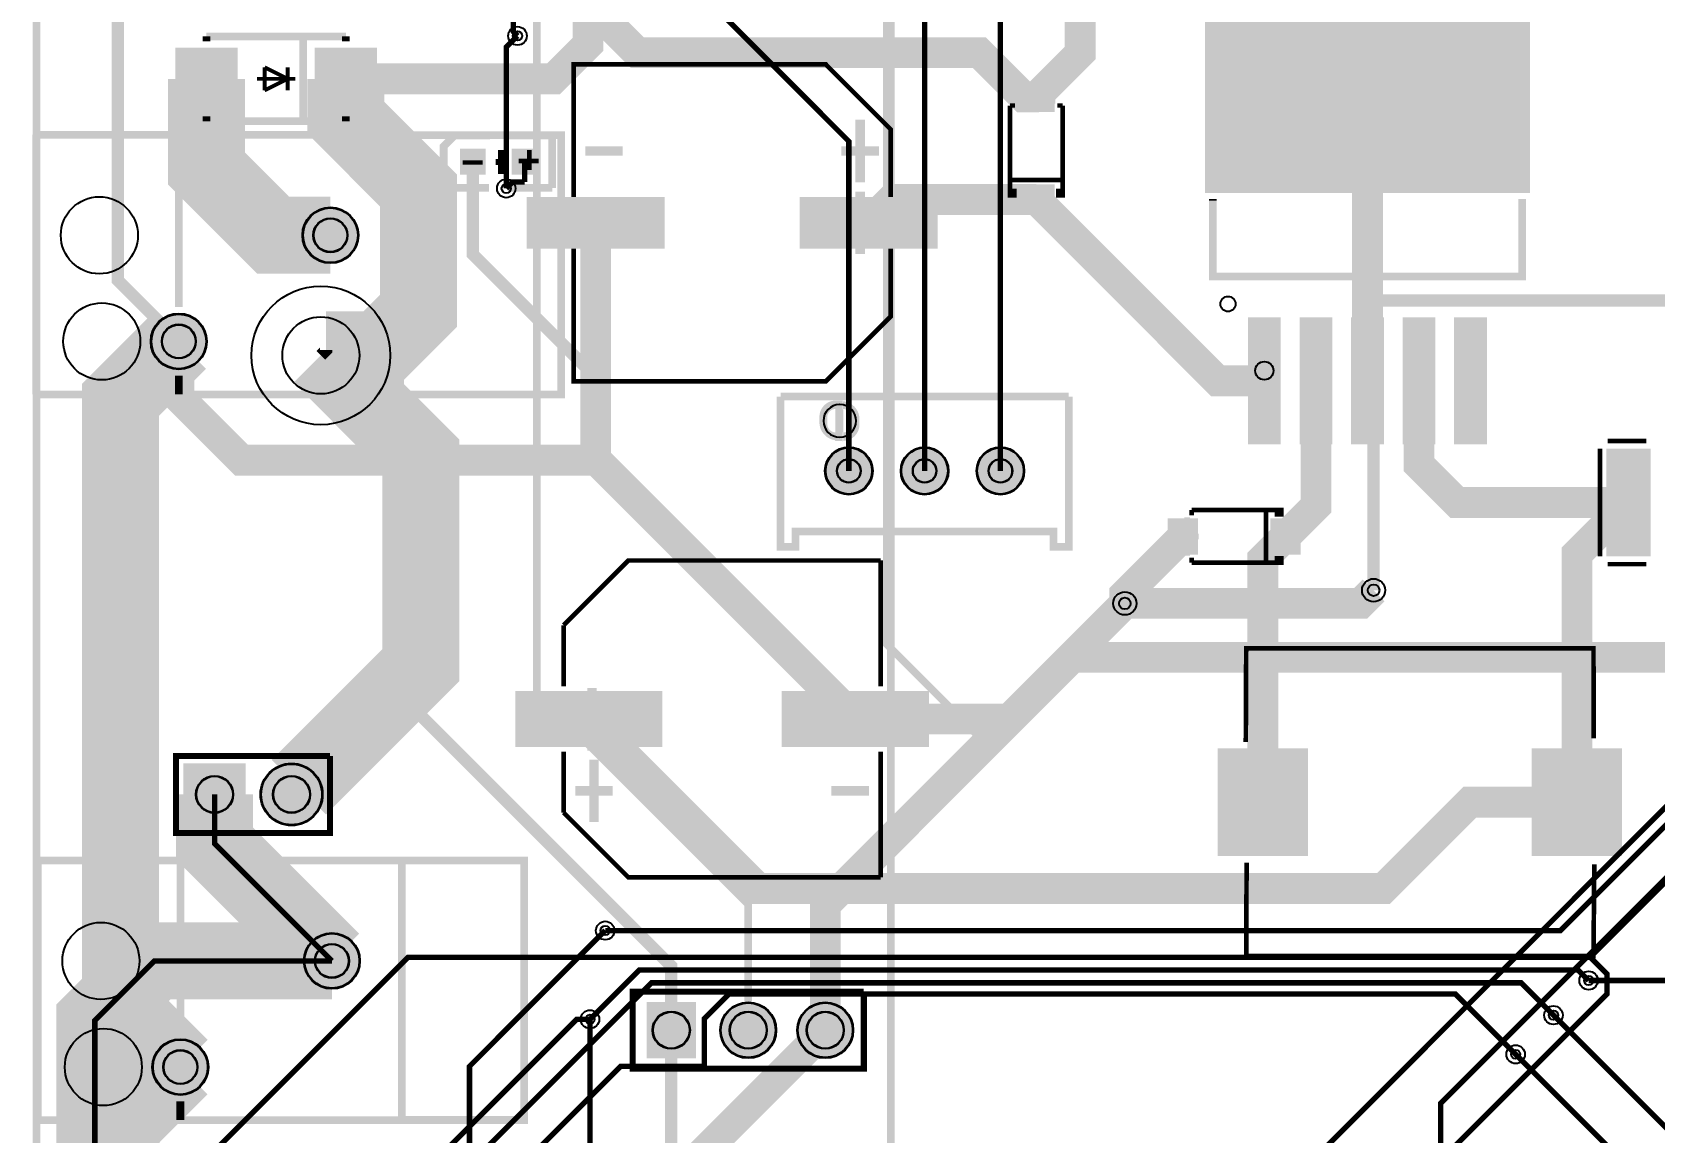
# Model space of a CAD drawing. Header units: millimetres. Extents: x 0 to 210, y -1 to 136.
# Drawn here: x -0.2 to 53.3, y 76.3 to 112.6 of the extents above; entities that cross this region are included whole.
import ezdxf

# ---------------------------------------------------------------- set-up
doc = ezdxf.new("R2010")
doc.units = ezdxf.units.MM
for name, color, linetype, true_color in [('BoardOutLine', 7, 'Continuous', 0xff00ff), ('BottomLayer', 7, 'Continuous', 0x0000ff), ('BottomSolderMaskLayer', 7, 'Continuous', 0xaa00ff), ('Document', 7, 'Continuous', 0xffffff), ('Hole', 7, 'Continuous', 0x222222), ('Multi-Layer', 7, 'Continuous', 0xc0c0c0), ('TopLayer', 7, 'Continuous', 0xff0000), ('TopPasteMaskLayer', 7, 'Continuous', 0x808080), ('TopSilkLayer', 7, 'Continuous', 0xffcc00), ('TopSolderMaskLayer', 7, 'Continuous', 0x800080)]:
    doc.layers.add(name, color=color, linetype=linetype, true_color=true_color)

msp = doc.modelspace()

# ---------------------------------------------------------------- hatches: boundary and pattern name
at = {"layer": 'BottomSolderMaskLayer'}
for points in [[(8.687, 105.916, 1), (10.537, 105.916, 1)], [(3.687, 102.416, 1), (5.537, 102.416, 1)], [(25.922, 98.146, 1), (27.497, 98.146, 1)], [(28.423, 98.146, 1), (29.997, 98.146, 1)], [(30.922, 98.146, 1), (32.497, 98.146, 1)], [(4.766, 88.503), (6.817, 88.503), (6.817, 86.452), (4.766, 86.452)], [(7.306, 87.478, 1), (9.357, 87.478, 1)], [(8.738, 81.989, 1), (10.588, 81.989, 1)], [(20.041, 80.631), (21.666, 80.631), (21.666, 78.78), (20.041, 78.78)], [(22.468, 79.705, 1), (24.319, 79.705, 1)], [(25.008, 79.705, 1), (26.859, 79.705, 1)], [(3.738, 78.489, 1), (5.588, 78.489, 1)]]:
    msp.add_hatch(color=256, dxfattribs=at).paths.add_polyline_path(points)
at = {"layer": 'Document'}
for points in [[(5.542, 110.628), (5.542, 111.499), (5.54, 111.502), (5.433, 111.502), (5.428, 111.497), (5.428, 110.628), (5.433, 110.623), (5.55, 110.623)], [(4.828, 111.047), (6.206, 111.047), (6.206, 110.939), (6.104, 110.932), (4.836, 110.934), (4.832, 110.93), (4.832, 111.042), (4.83, 111.045)], [(10.803, 111.231), (10.807, 111.214), (10.807, 110.998), (9.443, 111.001), (9.433, 111.022), (9.433, 111.238)], [(32.258, 110.439), (33.522, 110.439), (33.522, 110.25), (32.258, 110.25)], [(32.795, 110.724), (32.985, 110.724), (32.985, 109.965), (32.795, 109.965)], [(16.099, 108.067), (16.099, 108.727), (16.252, 108.727), (16.252, 108.067)], [(13.971, 108.392), (14.631, 108.392), (14.631, 108.239), (13.971, 108.239)], [(15.824, 108.444), (16.485, 108.444), (16.485, 108.291), (15.824, 108.291)], [(27.238, 105.295), (27.238, 107.355), (26.929, 107.355), (26.929, 105.295)], [(32.798, 106.758), (32.988, 106.758), (32.988, 107.517), (32.798, 107.517)], [(18.019, 106.17), (18.019, 106.479), (19.255, 106.479), (19.255, 106.17)], [(27.701, 106.17), (27.701, 106.479), (26.465, 106.479), (26.465, 106.17)], [(26, 99.696), (26.001, 99.671), (26.004, 99.647), (26.01, 99.623), (26.017, 99.6), (26.026, 99.577), (26.038, 99.556), (26.051, 99.535), (26.066, 99.516), (26.082, 99.498), (26.1, 99.481), (26.119, 99.466), (26.14, 99.453), (26.162, 99.442), (26.184, 99.433), (26.208, 99.425), (26.231, 99.42), (26.256, 99.417), (26.28, 99.416), (26.28, 99.156), (26.244, 99.16), (26.209, 99.167), (26.174, 99.176), (26.14, 99.187), (26.106, 99.2), (26.073, 99.215), (26.041, 99.232), (26.011, 99.251), (25.981, 99.272), (25.953, 99.294), (25.926, 99.318), (25.901, 99.344), (25.877, 99.371), (25.855, 99.4), (25.834, 99.429), (25.816, 99.46), (25.799, 99.492), (25.785, 99.525), (25.772, 99.559), (25.761, 99.593), (25.753, 99.628), (25.746, 99.664), (25.742, 99.7), (25.74, 99.736), (25.74, 99.926), (25.741, 99.96), (25.744, 99.993), (25.75, 100.027), (25.757, 100.06), (25.766, 100.093), (25.778, 100.125), (25.791, 100.156), (25.807, 100.186), (25.824, 100.215), (25.843, 100.243), (25.864, 100.27), (25.886, 100.295), (25.91, 100.319), (25.936, 100.342), (25.963, 100.363), (25.991, 100.382), (26.02, 100.399), (26.05, 100.414), (26.081, 100.428), (26.113, 100.439), (26.146, 100.449), (26.179, 100.456), (26.212, 100.462), (26.246, 100.465), (26.28, 100.466), (26.28, 100.466), (26.275, 100.464), (26.271, 100.461), (26.27, 100.456), (26.27, 100.186), (26.247, 100.185), (26.223, 100.182), (26.2, 100.177), (26.178, 100.17), (26.156, 100.161), (26.135, 100.15), (26.115, 100.137), (26.096, 100.123), (26.079, 100.107), (26.063, 100.089), (26.049, 100.071), (26.036, 100.051), (26.025, 100.03), (26.016, 100.008), (26.009, 99.986), (26.004, 99.963), (26.001, 99.939), (26, 99.916), (26, 99.696)], [(26.51, 99.126), (26.51, 100.436), (26.51, 100.466), (26.28, 100.466), (26.272, 100.464), (26.266, 100.46), (26.262, 100.453), (26.26, 100.446), (26.26, 99.146), (26.259, 99.141), (26.255, 99.137), (26.25, 99.136)], [(26.8, 99.906), (26.799, 99.93), (26.796, 99.954), (26.791, 99.978), (26.783, 100.002), (26.774, 100.024), (26.763, 100.046), (26.749, 100.066), (26.735, 100.086), (26.718, 100.104), (26.7, 100.12), (26.681, 100.135), (26.66, 100.148), (26.638, 100.16), (26.616, 100.169), (26.593, 100.176), (26.569, 100.182), (26.544, 100.185), (26.52, 100.186), (26.52, 100.446), (26.556, 100.441), (26.591, 100.434), (26.626, 100.425), (26.66, 100.414), (26.694, 100.401), (26.727, 100.386), (26.759, 100.369), (26.789, 100.35), (26.819, 100.33), (26.847, 100.307), (26.874, 100.283), (26.899, 100.258), (26.923, 100.231), (26.945, 100.202), (26.966, 100.172), (26.984, 100.141), (27.001, 100.109), (27.015, 100.076), (27.028, 100.043), (27.039, 100.008), (27.047, 99.973), (27.054, 99.938), (27.058, 99.902), (27.06, 99.866), (27.06, 99.676), (27.059, 99.642), (27.056, 99.608), (27.051, 99.575), (27.043, 99.542), (27.034, 99.509), (27.022, 99.477), (27.009, 99.446), (26.993, 99.416), (26.976, 99.386), (26.957, 99.358), (26.936, 99.332), (26.914, 99.306), (26.89, 99.282), (26.864, 99.26), (26.837, 99.239), (26.809, 99.22), (26.78, 99.203), (26.75, 99.187), (26.719, 99.174), (26.687, 99.162), (26.654, 99.153), (26.621, 99.145), (26.588, 99.14), (26.554, 99.137), (26.52, 99.136), (26.52, 99.136), (26.525, 99.137), (26.529, 99.141), (26.53, 99.146), (26.53, 99.416), (26.554, 99.417), (26.577, 99.42), (26.6, 99.425), (26.622, 99.432), (26.644, 99.441), (26.665, 99.452), (26.685, 99.465), (26.704, 99.479), (26.721, 99.495), (26.737, 99.512), (26.751, 99.531), (26.764, 99.551), (26.775, 99.572), (26.784, 99.593), (26.791, 99.616), (26.796, 99.639), (26.799, 99.662), (26.8, 99.686), (26.8, 99.906)], [(37.77, 95.352), (37.77, 96.616), (37.959, 96.616), (37.959, 95.352)], [(37.485, 95.889), (37.485, 96.079), (38.244, 96.079), (38.244, 95.889)], [(41.451, 95.892), (41.451, 96.082), (40.693, 96.082), (40.693, 95.892)], [(18.085, 90.983), (18.085, 88.923), (18.394, 88.923), (18.394, 90.983)], [(17.577, 90.094), (17.577, 89.785), (18.813, 89.785), (18.813, 90.094)], [(27.371, 90.121), (27.371, 89.812), (26.135, 89.812), (26.135, 90.121)]]:
    msp.add_hatch(color=256, dxfattribs=at).paths.add_polyline_path(points)
at = {"layer": 'Multi-Layer'}
for points in [[(8.712, 105.916, 1), (10.512, 105.916, 1)], [(3.712, 102.416, 1), (5.512, 102.416, 1)], [(25.948, 98.146, 1), (27.472, 98.146, 1)], [(28.448, 98.146, 1), (29.972, 98.146, 1)], [(30.948, 98.146, 1), (32.472, 98.146, 1)], [(4.791, 88.478), (6.791, 88.478), (6.791, 86.478), (4.791, 86.478)], [(7.331, 87.478, 1), (9.331, 87.478, 1)], [(8.763, 81.989, 1), (10.563, 81.989, 1)], [(20.066, 80.605), (21.641, 80.605), (21.641, 78.805), (20.066, 78.805)], [(22.493, 79.705, 1), (24.293, 79.705, 1)], [(25.033, 79.705, 1), (26.833, 79.705, 1)], [(3.763, 78.489, 1), (5.563, 78.489, 1)]]:
    msp.add_hatch(color=256, dxfattribs=at).paths.add_polyline_path(points)
at = {"layer": 'TopLayer'}
for points in [[(38.485, 116.231), (49.145, 116.231), (49.145, 107.34), (38.485, 107.34)], [(4.523, 112.074), (6.523, 112.074), (6.523, 110.074), (4.523, 110.074)], [(9.123, 112.074), (11.123, 112.074), (11.123, 110.074), (9.123, 110.074)], [(32.318, 110.006), (32.318, 110.956), (33.468, 110.956), (33.468, 110.006)], [(13.913, 107.942), (13.913, 108.742), (14.713, 108.742), (14.713, 107.942)], [(15.615, 107.942), (15.615, 108.742), (16.415, 108.742), (16.415, 107.942)], [(32.318, 106.621), (32.318, 107.571), (33.468, 107.571), (33.468, 106.621)], [(20.61, 105.5), (16.11, 105.5), (16.11, 107.15), (20.61, 107.15)], [(29.61, 105.5), (25.11, 105.5), (25.11, 107.15), (29.61, 107.15)], [(39.881, 99.118), (39.881, 103.118), (40.95, 103.118), (40.95, 99.118)], [(41.581, 99.118), (41.581, 103.118), (42.65, 103.118), (42.65, 99.118)], [(43.28, 99.118), (43.28, 103.118), (44.35, 103.118), (44.35, 99.118)], [(44.98, 99.118), (44.98, 103.118), (46.05, 103.118), (46.05, 99.118)], [(46.68, 99.118), (46.68, 103.118), (47.749, 103.118), (47.749, 99.118)], [(53.13, 98.854), (53.13, 95.355), (51.723, 95.355), (51.723, 98.854)], [(38.203, 95.412), (37.253, 95.412), (37.253, 96.562), (38.203, 96.562)], [(41.588, 95.412), (40.638, 95.412), (40.638, 96.562), (41.588, 96.562)], [(15.735, 90.867), (20.535, 90.867), (20.535, 89.067), (15.735, 89.067)], [(24.525, 90.867), (29.325, 90.867), (29.325, 89.067), (24.525, 89.067)], [(41.824, 85.474), (38.9, 85.474), (38.9, 88.974), (41.824, 88.974)], [(52.185, 85.474), (49.261, 85.474), (49.261, 88.974), (52.185, 88.974)]]:
    msp.add_hatch(color=256, dxfattribs=at).paths.add_polyline_path(points)
at = {"layer": 'TopPasteMaskLayer'}
for points in [[(38.485, 116.231), (49.145, 116.231), (49.145, 107.34), (38.485, 107.34)], [(4.523, 112.074), (6.523, 112.074), (6.523, 110.074), (4.523, 110.074)], [(9.123, 112.074), (11.123, 112.074), (11.123, 110.074), (9.123, 110.074)], [(32.318, 110.006), (32.318, 110.956), (33.468, 110.956), (33.468, 110.006)], [(13.913, 107.942), (13.913, 108.742), (14.713, 108.742), (14.713, 107.942)], [(15.615, 107.942), (15.615, 108.742), (16.415, 108.742), (16.415, 107.942)], [(32.318, 106.621), (32.318, 107.571), (33.468, 107.571), (33.468, 106.621)], [(20.61, 105.5), (16.11, 105.5), (16.11, 107.15), (20.61, 107.15)], [(29.61, 105.5), (25.11, 105.5), (25.11, 107.15), (29.61, 107.15)], [(39.881, 99.118), (39.881, 103.118), (40.95, 103.118), (40.95, 99.118)], [(41.581, 99.118), (41.581, 103.118), (42.65, 103.118), (42.65, 99.118)], [(43.28, 99.118), (43.28, 103.118), (44.35, 103.118), (44.35, 99.118)], [(44.98, 99.118), (44.98, 103.118), (46.05, 103.118), (46.05, 99.118)], [(46.68, 99.118), (46.68, 103.118), (47.749, 103.118), (47.749, 99.118)], [(53.13, 98.754), (53.13, 97.799), (53.03, 97.699), (52.752, 97.699), (52.652, 97.599), (52.652, 96.61), (52.752, 96.51), (53.03, 96.51), (53.13, 96.41), (53.13, 95.455), (53.03, 95.355), (51.823, 95.355), (51.723, 95.455), (51.723, 98.754), (51.823, 98.854), (53.03, 98.854)], [(38.203, 95.412), (37.253, 95.412), (37.253, 96.562), (38.203, 96.562)], [(41.588, 95.412), (40.638, 95.412), (40.638, 96.562), (41.588, 96.562)], [(15.735, 90.867), (20.535, 90.867), (20.535, 89.067), (15.735, 89.067)], [(24.525, 90.867), (29.325, 90.867), (29.325, 89.067), (24.525, 89.067)], [(41.824, 85.474), (38.9, 85.474), (38.9, 88.974), (41.824, 88.974)], [(52.185, 85.474), (49.261, 85.474), (49.261, 88.974), (52.185, 88.974)]]:
    msp.add_hatch(color=256, dxfattribs=at).paths.add_polyline_path(points)
at = {"layer": 'TopSilkLayer'}
for points in [[(27.238, 107.664), (27.238, 109.724), (26.929, 109.724), (26.929, 107.664)], [(18.019, 108.539), (18.019, 108.848), (19.255, 108.848), (19.255, 108.539)], [(27.701, 108.539), (27.701, 108.848), (26.465, 108.848), (26.465, 108.539)], [(31.951, 107.458), (32.246, 107.458), (32.246, 107.154), (31.951, 107.154)], [(33.835, 107.458), (33.54, 107.458), (33.54, 107.154), (33.835, 107.154)], [(40.751, 96.929), (40.751, 96.634), (41.056, 96.634), (41.056, 96.929)], [(40.751, 95.044), (40.751, 95.339), (41.056, 95.339), (41.056, 95.044)], [(18.152, 88.628), (18.152, 86.568), (18.461, 86.568), (18.461, 88.628)], [(17.689, 87.752), (17.689, 87.443), (18.925, 87.443), (18.925, 87.752)], [(27.371, 87.752), (27.371, 87.443), (26.135, 87.443), (26.135, 87.752)]]:
    msp.add_hatch(color=256, dxfattribs=at).paths.add_polyline_path(points)
at = {"layer": 'TopSolderMaskLayer'}
for points in [[(38.46, 116.256), (49.171, 116.256), (49.171, 107.315), (38.46, 107.315)], [(4.498, 112.1), (6.549, 112.1), (6.549, 110.049), (4.498, 110.049)], [(9.098, 112.1), (11.149, 112.1), (11.149, 110.049), (9.098, 110.049)], [(32.287, 109.985), (32.287, 110.977), (33.499, 110.977), (33.499, 109.985)], [(13.888, 107.917), (13.888, 108.767), (14.738, 108.767), (14.738, 107.917)], [(15.589, 107.917), (15.589, 108.767), (16.44, 108.767), (16.44, 107.917)], [(32.287, 106.6), (32.287, 107.592), (33.499, 107.592), (33.499, 106.6)], [(20.635, 105.474), (16.085, 105.474), (16.085, 107.175), (20.635, 107.175)], [(29.635, 105.474), (25.085, 105.474), (25.085, 107.175), (29.635, 107.175)], [(8.687, 105.916, 1), (10.537, 105.916, 1)], [(3.687, 102.416, 1), (5.537, 102.416, 1)], [(39.874, 99.023), (39.874, 103.213), (40.957, 103.213), (40.957, 99.023)], [(41.574, 99.023), (41.574, 103.213), (42.657, 103.213), (42.657, 99.023)], [(43.274, 99.023), (43.274, 103.213), (44.357, 103.213), (44.357, 99.023)], [(44.973, 99.023), (44.973, 103.213), (46.056, 103.213), (46.056, 99.023)], [(46.673, 99.023), (46.673, 103.213), (47.756, 103.213), (47.756, 99.023)], [(25.922, 98.146, 1), (27.497, 98.146, 1)], [(28.423, 98.146, 1), (29.997, 98.146, 1)], [(30.922, 98.146, 1), (32.497, 98.146, 1)], [(53.155, 98.879), (53.155, 95.329), (51.698, 95.329), (51.698, 98.879)], [(38.229, 95.386), (37.228, 95.386), (37.228, 96.587), (38.229, 96.587)], [(41.614, 95.386), (40.613, 95.386), (40.613, 96.587), (41.614, 96.587)], [(15.709, 90.892), (20.56, 90.892), (20.56, 89.042), (15.709, 89.042)], [(24.5, 90.892), (29.35, 90.892), (29.35, 89.042), (24.5, 89.042)], [(41.849, 85.448), (38.875, 85.448), (38.875, 88.999), (41.849, 88.999)], [(52.21, 85.448), (49.235, 85.448), (49.235, 88.999), (52.21, 88.999)], [(4.766, 88.503), (6.817, 88.503), (6.817, 86.452), (4.766, 86.452)], [(7.306, 87.478, 1), (9.357, 87.478, 1)], [(8.738, 81.989, 1), (10.588, 81.989, 1)], [(20.041, 80.631), (21.666, 80.631), (21.666, 78.78), (20.041, 78.78)], [(22.468, 79.705, 1), (24.319, 79.705, 1)], [(25.008, 79.705, 1), (26.859, 79.705, 1)], [(3.738, 78.489, 1), (5.588, 78.489, 1)]]:
    msp.add_hatch(color=256, dxfattribs=at).paths.add_polyline_path(points)

# ---------------------------------------------------------------- linework, layer by layer
at = {"layer": 'BoardOutLine', "const_width": 0.254}
msp.add_lwpolyline([(-0.086, 135.625), (209.914, 135.625), (209.914, -0.375), (-0.086, -0.375), (-0.086, 135.625)], close=True, dxfattribs=at)
at = {"layer": 'BottomLayer'}
for points, const_width in [([(2.597, 130.923), (2.597, 104.431), (4.612, 102.416)], 0.406), ([(8.918, 130.923), (8.918, 126.668), (16.418, 119.167), (16.418, 90.829), (23.393, 83.854), (23.393, 79.705)], 0.254), ([(31.71, 98.146), (31.71, 127.143), (29.516, 129.336)], 0.178), ([(29.21, 98.146), (29.21, 120.713)], 0.178), ([(26.71, 98.146), (26.71, 109.014), (21.573, 114.151)], 0.178), ([(31.239, 89.151), (27.96, 92.43), (27.96, 113.554), (27.187, 114.327)], 0.254), ([(15.412, 107.459), (15.412, 112.12), (15.783, 112.491)], 0.178), ([(42.418, 69.952), (42.418, 75.828), (63.419, 96.829), (63.419, 103.452), (72.361, 112.393), (72.703, 112.393)], 0.178), ([(4.612, 102.415), (2.692, 100.497), (2.692, 80.459), (4.663, 78.488)], 2.54), ([(9.297, 101.956), (12.598, 98.654), (12.598, 91.745), (8.571, 87.718)], 2.54), ([(3.678, 79.473), (2.692, 80.459), (2.692, 100.497), (4.612, 102.415)], 0.406), ([(4.612, 102.416), (4.612, 102.415), (4.612, 102.415)], 0.406), ([(9.297, 101.956), (12.599, 98.654), (12.599, 91.745), (11.346, 90.492)], 0.406), ([(61.697, 97.104), (56.591, 91.999), (34.087, 91.999), (25.933, 83.845), (25.933, 79.705)], 1.016), ([(61.697, 97.104), (56.591, 91.999), (34.087, 91.999), (31.239, 89.151)], 0.254), ([(64.839, 95.468), (64.406, 95.468), (46.228, 77.291), (46.228, 68.682), (44.958, 67.412)], 0.178), ([(44.018, 94.209), (43.587, 93.777), (35.814, 93.777)], 1.016), ([(44.018, 94.209), (43.587, 93.777), (35.814, 93.777)], 0.406), ([(11.346, 90.492), (9.187, 88.333)], 0.406), ([(20.854, 81.012), (20.854, 81.819), (12.18, 90.492), (11.346, 90.492)], 0.406), ([(31.239, 89.151), (25.933, 83.845), (25.933, 79.705)], 0.254), ([(5.791, 87.478), (5.791, 85.86), (9.663, 81.989)], 2.54), ([(9.187, 88.333), (9.187, 88.333), (8.331, 87.478)], 0.406), ([(9.187, 88.333), (8.571, 87.717)], 0.406), ([(5.791, 87.478), (5.791, 85.86), (9.663, 81.989)], 0.178), ([(14.199, 71.92), (14.199, 78.513), (18.676, 82.99)], 0.178), ([(65.278, 69.952), (53.886, 81.344), (51.109, 81.344)], 0.178), ([(20.854, 79.705), (20.854, 81.012)], 0.406), ([(60.198, 69.952), (49.949, 80.201)], 0.178), ([(8.686, 11.241), (3.911, 11.241), (2.54, 12.613), (2.717, 76.545), (4.663, 78.488)], 2.54), ([(23.648, 60.63), (22.378, 61.9), (22.378, 63.442), (21.518, 64.301), (20.853, 64.301), (18.173, 66.981), (18.173, 80.065)], 0.178), ([(20.854, 79.705), (20.854, 73.584), (23.648, 70.79)], 0.406), ([(2.641, 49.165), (2.717, 76.545), (4.663, 78.488), (3.678, 79.473)], 0.406), ([(3.678, 79.473), (3.678, 79.473), (4.663, 78.489)], 0.406), ([(57.658, 69.952), (48.701, 78.909)], 0.178)]:
    msp.add_lwpolyline(points, dxfattribs=dict(at, const_width=const_width))
at = {"layer": 'BottomSolderMaskLayer'}
for centre, radius in [((9.612, 105.916), 0.925), ((9.612, 105.916), 0.565), ((4.612, 102.416), 0.925), ((4.612, 102.416), 0.565), ((26.71, 98.146), 0.787), ((26.71, 98.146), 0.394), ((29.21, 98.146), 0.787), ((29.21, 98.146), 0.394), ((31.71, 98.146), 0.787), ((31.71, 98.146), 0.394), ((8.331, 87.478), 1.025), ((5.791, 87.478), 0.615), ((8.331, 87.478), 0.615), ((9.663, 81.989), 0.925), ((9.663, 81.989), 0.565), ((20.853, 79.705), 0.619), ((23.393, 79.705), 0.925), ((23.393, 79.705), 0.617), ((25.933, 79.705), 0.925), ((25.933, 79.705), 0.617), ((4.663, 78.489), 0.925), ((4.663, 78.489), 0.565)]:
    msp.add_circle(centre, radius, dxfattribs=at)
at = {"layer": 'Document'}
msp.add_circle((40.415, 101.452), 0.3, dxfattribs=at)
at = {"layer": 'Hole'}
for centre, radius in [((15.783, 112.491), 0.152), ((15.412, 107.459), 0.152), ((9.297, 101.956), 1.27), ((44.018, 94.209), 0.191), ((35.814, 93.777), 0.191), ((18.676, 82.99), 0.152), ((51.109, 81.344), 0.152), ((49.949, 80.2), 0.152), ((18.173, 80.065), 0.152), ((48.701, 78.909), 0.152)]:
    msp.add_circle(centre, radius, dxfattribs=at)
at = {"layer": 'Multi-Layer'}
for centre, radius in [((15.783, 112.491), 0.305), ((15.412, 107.459), 0.305), ((9.612, 105.916), 0.9), ((9.612, 105.916), 0.55), ((9.297, 101.956), 2.286), ((4.612, 102.416), 0.9), ((4.612, 102.416), 0.55), ((26.71, 98.146), 0.762), ((26.71, 98.146), 0.381), ((29.21, 98.146), 0.762), ((29.21, 98.146), 0.381), ((31.71, 98.146), 0.762), ((31.71, 98.146), 0.381), ((35.814, 93.777), 0.381), ((44.018, 94.209), 0.381), ((8.331, 87.478), 1), ((5.791, 87.478), 0.6), ((8.331, 87.478), 0.6), ((18.676, 82.99), 0.305), ((9.663, 81.989), 0.9), ((9.663, 81.989), 0.55), ((51.109, 81.344), 0.305), ((18.173, 80.065), 0.305), ((20.853, 79.705), 0.6), ((23.393, 79.705), 0.9), ((23.393, 79.705), 0.6), ((25.933, 79.705), 0.9), ((25.933, 79.705), 0.6), ((49.949, 80.2), 0.305), ((4.663, 78.489), 0.9), ((48.701, 78.909), 0.305), ((4.663, 78.489), 0.55)]:
    msp.add_circle(centre, radius, dxfattribs=at)
at = {"layer": 'TopLayer'}
for points, const_width in [([(32.893, 110.481), (34.341, 111.929), (34.341, 117.755), (35.077, 118.491), (59.284, 118.491), (70.871, 106.904), (70.871, 105.871)], 1.016), ([(32.893, 110.481), (34.341, 111.929), (34.341, 117.755), (35.078, 118.491), (59.284, 118.491), (60.09, 117.685)], 0.406), ([(10.124, 111.073), (16.967, 111.073), (18.11, 112.216), (18.11, 113.558)], 1.016), ([(18.11, 113.558), (19.73, 111.938), (31.013, 111.938), (32.471, 110.481), (32.893, 110.481)], 1.016), ([(15.647, 113.584), (15.647, 112.628), (15.783, 112.491)], 0.178), ([(18.11, 113.558), (19.73, 111.938), (31.014, 111.938), (32.471, 110.481), (32.893, 110.481)], 0.406), ([(10.124, 111.074), (16.967, 111.074), (18.11, 112.217), (18.11, 112.887)], 0.406), ([(9.611, 105.915), (7.724, 105.915), (5.524, 108.117), (5.524, 111.073)], 2.54), ([(10.124, 111.073), (10.124, 109.791), (12.522, 107.39), (12.522, 103.428), (11.224, 102.133), (9.471, 102.133)], 2.54), ([(43.815, 101.118), (43.815, 111.786)], 1.016), ([(43.815, 103.762), (43.815, 111.786)], 0.406), ([(5.524, 109.595), (5.523, 109.596), (5.523, 111.075)], 0.406), ([(10.123, 111.075), (10.124, 111.074), (10.124, 111.074)], 0.406), ([(5.524, 109.595), (5.524, 111.074)], 0.406), ([(10.124, 111.074), (10.124, 109.791), (12.522, 107.391), (12.522, 103.428), (11.224, 102.133), (9.471, 102.133)], 0.406), ([(32.893, 110.481), (32.893, 110.481)], 0.406), ([(9.611, 105.915), (7.724, 105.915), (5.524, 108.117), (5.524, 109.595)], 0.406), ([(18.36, 101.234), (14.313, 105.281), (14.313, 108.342)], 0.406), ([(16.015, 108.342), (16.015, 107.675)], 0.178), ([(16.015, 107.675), (15.628, 107.675), (15.412, 107.459)], 0.178), ([(27.36, 106.325), (28.132, 107.096), (32.893, 107.096)], 1.016), ([(32.893, 107.096), (38.871, 101.118), (40.416, 101.118)], 1.016), ([(27.36, 106.324), (28.132, 107.096), (32.893, 107.096)], 0.762), ([(32.893, 107.096), (38.872, 101.118), (40.415, 101.118)], 0.762), ([(18.36, 106.325), (18.36, 98.532), (26.925, 89.967)], 1.016), ([(18.36, 106.324), (18.36, 101.234)], 0.406), ([(9.611, 105.915), (9.612, 105.916)], 0.406), ([(43.815, 101.118), (43.815, 103.762)], 0.406), ([(43.815, 103.762), (73.544, 103.762)], 0.406), ([(18.36, 98.532), (18.33, 98.501), (6.68, 98.501), (4.612, 100.57), (4.612, 102.416)], 1.016), ([(18.36, 98.532), (18.33, 98.501), (6.68, 98.501), (4.612, 100.57), (4.612, 102.416)], 0.406), ([(9.297, 101.956), (9.471, 102.131), (9.471, 102.133)], 0.406), ([(18.36, 101.234), (18.36, 98.532)], 0.406), ([(40.415, 101.118), (40.416, 101.118)], 0.762), ([(42.115, 101.118), (42.115, 96.989), (41.113, 95.987)], 1.016), ([(42.115, 101.118), (42.115, 99.053)], 0.762), ([(42.115, 99.053), (42.115, 99.054), (42.115, 101.118)], 0.762), ([(43.815, 101.118), (44.018, 100.915), (44.018, 94.209)], 0.406), ([(45.515, 101.118), (45.515, 98.351), (46.761, 97.104), (52.426, 97.104)], 1.016), ([(45.515, 101.118), (45.515, 98.351), (46.762, 97.104), (52.427, 97.104)], 0.406), ([(18.676, 82.99), (50.182, 82.99), (54.266, 87.074), (54.266, 98.737), (55.289, 99.761), (63.202, 99.761), (67.111, 95.852)], 0.178), ([(42.115, 99.053), (42.115, 96.989), (41.113, 95.987)], 0.762), ([(83.344, 82.793), (78.939, 82.793), (62.586, 99.147), (55.18, 99.147), (55.138, 99.104), (55.138, 86.086), (51.161, 82.109)], 0.178), ([(18.36, 98.532), (26.925, 89.967)], 0.406), ([(52.426, 97.104), (50.723, 95.401), (50.723, 87.224)], 1.016), ([(52.427, 97.104), (50.723, 95.401), (50.723, 87.224)], 0.406), ([(37.729, 95.987), (35.814, 94.072), (35.814, 93.777)], 1.016), ([(41.113, 95.987), (40.362, 95.235), (40.362, 87.224)], 1.016), ([(41.113, 95.987), (40.362, 95.235), (40.362, 89.929)], 0.762), ([(37.729, 95.987), (35.814, 94.072), (35.814, 93.777)], 0.406), ([(35.814, 93.777), (32.004, 89.967), (26.925, 89.967)], 1.016), ([(35.814, 93.777), (32.004, 89.967), (26.925, 89.967)], 0.406), ([(18.135, 89.967), (23.723, 84.379), (44.348, 84.379), (47.193, 87.224), (50.723, 87.224)], 1.016), ([(18.135, 89.967), (23.723, 84.379), (44.349, 84.379), (47.193, 87.224), (50.723, 87.224)], 0.406), ([(40.362, 89.929), (40.362, 87.224)], 0.762), ([(40.362, 89.929), (40.362, 89.929), (40.362, 87.224)], 0.762), ([(50.723, 87.224), (50.723, 87.224)], 0.406), ([(9.663, 81.989), (3.807, 81.989), (1.843, 80.024), (1.843, 69.749)], 2.54), ([(9.663, 81.989), (3.807, 81.989), (1.843, 80.024), (1.843, 70.532)], 0.178), ([(9.165, 46.889), (9.115, 46.839), (8.064, 46.839), (5.158, 49.745), (5.158, 69.918), (4.172, 70.904), (4.172, 74.108), (12.173, 82.109), (51.161, 82.109)], 0.178), ([(45.646, 74.827), (51.715, 80.896), (51.715, 81.555), (51.161, 82.109)], 0.178), ([(12.709, 72.886), (12.709, 73.778), (20.197, 81.266), (48.884, 81.266), (49.949, 80.201)], 0.178), ([(18.173, 80.065), (19.796, 81.688), (50.765, 81.688), (51.109, 81.344)], 0.178), ([(12.297, 71.629), (19.181, 78.513), (21.889, 78.513), (21.941, 78.565), (21.941, 80.079), (22.76, 80.898), (46.712, 80.898), (48.701, 78.909)], 0.178), ([(18.173, 80.065), (17.732, 80.065), (9.817, 72.15), (9.817, 70.692), (9.17, 70.045), (9.17, 59.843), (9.854, 59.159), (10.073, 59.159), (10.993, 60.079)], 0.178), ([(25.933, 79.705), (21.108, 74.88), (21.108, 70.79)], 1.016), ([(25.933, 79.705), (21.108, 74.88), (21.108, 70.79)], 0.254)]:
    msp.add_lwpolyline(points, dxfattribs=dict(at, const_width=const_width))
at = {"layer": 'TopSilkLayer', "const_width": 0.254}
for points in [[(134.296, 64.201), (28.096, 64.201), (28.096, 135.566), (134.296, 135.566), (134.296, 64.201)], [(11.913, 109.221), (17.221, 109.221), (17.221, 100.661), (11.913, 100.661), (11.913, 109.221)], [(11.963, 85.304), (16.002, 85.304), (16.002, 76.744), (11.963, 76.744), (11.963, 85.304)]]:
    msp.add_lwpolyline(points, close=True, dxfattribs=at)
at = {"layer": 'TopSilkLayer'}
for points, const_width in [([(10.123, 112.474), (5.523, 112.474)], 0.254), ([(5.523, 112.306), (5.523, 112.474)], 0.254), ([(8.712, 112.474), (8.712, 109.674)], 0.254), ([(10.123, 112.306), (10.123, 112.474)], 0.254), ([(7.442, 111.455), (8.204, 111.074)], 0.127), ([(7.442, 111.074), (7.442, 111.455)], 0.127), ([(8.204, 111.074), (8.204, 111.455)], 0.127), ([(17.634, 107.177), (17.634, 111.551), (25.95, 111.551), (28.086, 109.415), (28.086, 107.177)], 0.152), ([(7.188, 111.074), (8.458, 111.074)], 0.127), ([(7.442, 110.693), (8.204, 111.074)], 0.127), ([(7.442, 111.074), (7.442, 110.693)], 0.127), ([(8.204, 111.074), (8.204, 110.693)], 0.127), ([(32.027, 107.382), (32.027, 110.195)], 0.152), ([(32.027, 110.195), (32.195, 110.195)], 0.152), ([(33.759, 110.195), (33.591, 110.195)], 0.152), ([(33.759, 107.382), (33.759, 110.195)], 0.152), ([(5.523, 109.674), (5.523, 109.843)], 0.254), ([(10.123, 109.674), (5.523, 109.674)], 0.254), ([(10.123, 109.674), (10.123, 109.843)], 0.254), ([(11.912, 109.231), (-0.088, 109.231)], 0.254), ([(-0.088, 100.666), (-0.088, 109.231)], 0.254), ([(4.613, 109.231), (4.613, 103.547)], 0.254), ([(11.912, 100.666), (11.912, 109.231)], 0.254), ([(13.703, 107.478), (13.348, 107.834), (13.348, 108.85), (13.703, 109.206)], 0.254), ([(14.872, 109.206), (13.703, 109.206)], 0.254), ([(16.929, 109.206), (15.456, 109.206)], 0.254), ([(16.929, 107.478), (16.929, 109.206)], 0.254), ([(15.24, 107.936), (15.24, 108.723)], 0.203), ([(15.24, 108.334), (15.065, 108.334)], 0.203), ([(14.846, 107.478), (13.703, 107.478)], 0.254), ([(16.929, 107.478), (15.456, 107.478)], 0.254), ([(32.027, 107.739), (33.759, 107.739)], 0.152), ([(38.715, 107.052), (38.715, 107.109)], 0.254), ([(38.715, 107.052), (38.715, 104.552), (48.915, 104.552), (48.915, 107.109)], 0.254), ([(17.634, 105.472), (17.634, 101.098), (25.95, 101.098), (28.086, 103.235), (28.086, 105.472)], 0.152), ([(4.612, 101.284), (4.612, 100.666)], 0.254), ([(11.912, 100.666), (-0.088, 100.666)], 0.254), ([(24.46, 100.596), (33.96, 100.596)], 0.254), ([(24.46, 100.596), (24.46, 95.696), (24.46, 95.646), (24.955, 95.646), (24.955, 96.146), (24.955, 96.146), (33.465, 96.146), (33.465, 96.146), (33.465, 95.646), (33.965, 95.646), (33.965, 95.696), (33.965, 100.596)], 0.254), ([(26.406, 99.416), (26.406, 99.797), (26.406, 100.178), (26.406, 99.797)], 0.254), ([(53.01, 99.136), (51.74, 99.136)], 0.152), ([(51.486, 95.326), (51.486, 98.882)], 0.152), ([(40.827, 96.853), (38.015, 96.853)], 0.152), ([(38.015, 96.853), (38.015, 96.685)], 0.152), ([(40.47, 95.121), (40.47, 96.853)], 0.152), ([(27.756, 95.193), (19.44, 95.193), (17.304, 93.057)], 0.152), ([(27.756, 91.047), (27.756, 95.193)], 0.152), ([(38.015, 95.121), (38.015, 95.289)], 0.152), ([(40.827, 95.121), (38.015, 95.121)], 0.152), ([(51.74, 95.072), (53.01, 95.072)], 0.152), ([(17.304, 93.057), (17.304, 91.047)], 0.152), ([(51.278, 89.325), (51.269, 92.3), (39.816, 92.3), (39.802, 89.205)], 0.152), ([(9.601, 88.748), (9.601, 86.208), (4.521, 86.208), (4.521, 88.748), (6.426, 88.748)], 0.203), ([(9.601, 88.748), (6.426, 88.748)], 0.203), ([(17.304, 88.887), (17.304, 86.877)], 0.152), ([(27.756, 84.741), (27.756, 88.887)], 0.152), ([(27.756, 84.741), (19.44, 84.741), (17.304, 86.877)], 0.152), ([(11.963, 85.304), (-0.037, 85.304)], 0.254), ([(-0.037, 76.739), (-0.037, 85.304)], 0.254), ([(4.664, 85.304), (4.664, 79.62)], 0.254), ([(11.963, 76.739), (11.963, 85.304)], 0.254), ([(51.297, 85.169), (51.269, 82.148), (39.816, 82.148), (39.829, 85.23)], 0.152), ([(21.488, 80.975), (19.583, 80.975), (19.583, 78.435), (27.203, 78.435), (27.203, 80.975)], 0.203), ([(27.203, 80.975), (21.488, 80.975)], 0.203), ([(4.663, 77.358), (4.663, 76.739)], 0.254), ([(11.963, 76.739), (-0.037, 76.739)], 0.254)]:
    msp.add_lwpolyline(points, dxfattribs=dict(at, const_width=const_width))
for centre, radius in [((1.992, 105.916), 1.27), ((39.215, 103.651), 0.25), ((2.072, 102.416), 1.27), ((2.043, 81.989), 1.27), ((2.123, 78.489), 1.27)]:
    msp.add_circle(centre, radius, dxfattribs=at)
msp.add_arc((26.411, 99.796), 0.539, 90.5402, 89.4598, dxfattribs=at)
at = {"layer": 'TopSolderMaskLayer'}
for centre, radius in [((9.612, 105.916), 0.925), ((9.612, 105.916), 0.565), ((4.612, 102.416), 0.925), ((4.612, 102.416), 0.565), ((26.71, 98.146), 0.787), ((26.71, 98.146), 0.394), ((29.21, 98.146), 0.787), ((29.21, 98.146), 0.394), ((31.71, 98.146), 0.787), ((31.71, 98.146), 0.394), ((8.331, 87.478), 1.025), ((5.791, 87.478), 0.615), ((8.331, 87.478), 0.615), ((9.663, 81.989), 0.925), ((9.663, 81.989), 0.565), ((20.853, 79.705), 0.619), ((23.393, 79.705), 0.925), ((23.393, 79.705), 0.617), ((25.933, 79.705), 0.925), ((25.933, 79.705), 0.617), ((4.663, 78.489), 0.925), ((4.663, 78.489), 0.565)]:
    msp.add_circle(centre, radius, dxfattribs=at)

doc.saveas('drawing.dxf')
